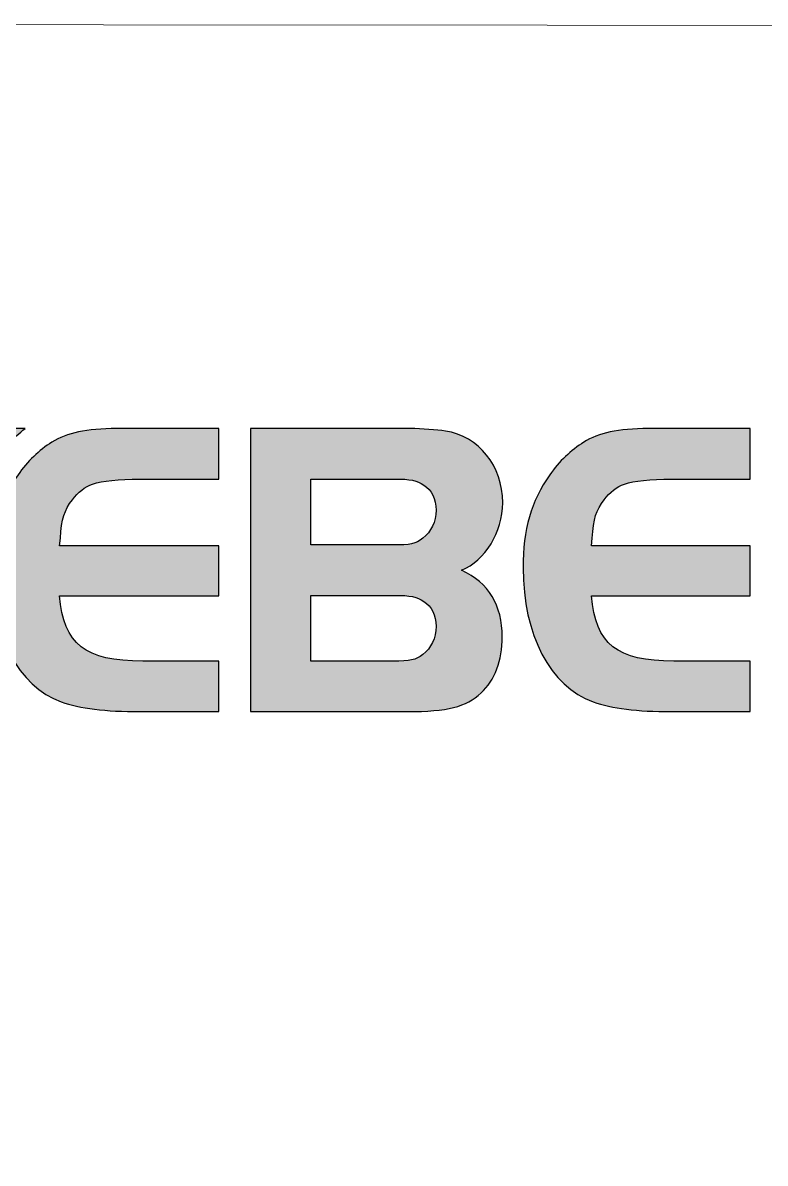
# Paper-space layout 'A3S' of a CAD drawing. Header units: millimetres. Extents: x -366 to 54, y 172 to 469.
# Drawn here: x -108.2 to -95.72, y 189.89 to 209.06 of the extents above; entities that cross this region are included whole.
import ezdxf
from ezdxf.enums import TextEntityAlignment as Align

# ---------------------------------------------------------------- set-up
doc = ezdxf.new("R2010")
doc.units = ezdxf.units.MM
doc.header["$LTSCALE"] = 0.5
doc.layers.add('Border', color=7, linetype='Continuous', lineweight=0)
for name, color, linetype in [('Border_TextCZAtr', 7, 'Continuous'), ('BorderBW', 7, 'Continuous'), ('BorderColor', 7, 'Continuous')]:
    doc.layers.add(name, color=color, linetype=linetype)
doc.styles.add('Arial_4.0', font='arial.ttf', dxfattribs={"width": 0.9, "height": 4})
doc.styles.add('Arial_6.5', font='arial.ttf', dxfattribs={"width": 0.8, "height": 6.5})

# ---------------------------------------------------------------- blocks, each defined once
blk = doc.blocks.new('LogoTE')
at = {"layer": 'BorderColor', "true_color": 0x1c2691, "extrusion": (0, 0, -1)}
h = blk.add_hatch(color=164, dxfattribs=at)
edge = h.paths.add_edge_path()
edge.add_line((9.711, 6.299), (9.711, 7.43))
edge.add_line((9.711, 7.43), (3.396, 7.43))
edge.add_spline(control_points=[(3.396, 7.43), (3.651, 7.23), (3.875, 6.992), (4.052, 6.733), (4.156, 6.59), (4.243, 6.448), (4.32, 6.299)], knot_values=[0, 0, 0, 0, 0.5, 0.5, 0.5, 1, 1, 1, 1], degree=3, periodic=0)
edge.add_line((4.32, 6.299), (6.345, 6.299))
edge.add_line((6.345, 6.299), (6.345, 1.088))
edge.add_line((6.345, 1.088), (7.688, 1.088))
edge.add_line((7.688, 1.088), (7.688, 6.299))
edge.add_line((7.688, 6.299), (9.711, 6.299))
h = blk.add_hatch(color=164, dxfattribs=at)
edge = h.paths.add_edge_path()
edge.add_line((-0.944, 6.299), (0.818, 6.299))
edge.add_spline(control_points=[(0.818, 6.299), (1.302, 6.299), (1.663, 6.26), (1.882, 6.184), (2.054, 6.126), (2.214, 6.004), (2.337, 5.833), (2.519, 5.603), (2.576, 5.405), (2.605, 4.977)], knot_values=[0, 0, 0, 0, 0.333333, 0.333333, 0.333333, 0.666667, 0.666667, 0.666667, 1, 1, 1, 1], degree=3, periodic=0)
edge.add_line((2.605, 4.977), (2.624, 4.805))
edge.add_line((2.624, 4.805), (-0.944, 4.805))
edge.add_line((-0.944, 4.805), (-0.944, 3.683))
edge.add_line((-0.944, 3.683), (2.624, 3.683))
edge.add_spline(control_points=[(2.624, 3.683), (2.529, 2.59), (2.054, 2.219), (0.759, 2.219)], knot_values=[0, 0, 0, 0, 1, 1, 1, 1], degree=3, periodic=0)
edge.add_line((0.759, 2.219), (-0.944, 2.219))
edge.add_line((-0.944, 2.219), (-0.944, 1.088))
edge.add_line((-0.944, 1.088), (0.818, 1.088))
edge.add_spline(control_points=[(0.818, 1.088), (1.607, 1.088), (2.159, 1.155), (2.586, 1.306), (3.546, 1.647), (4.154, 2.81), (4.154, 4.312), (4.154, 5.167), (3.974, 5.804), (3.555, 6.393), (3.346, 6.698), (3.081, 6.946), (2.795, 7.126), (2.453, 7.335), (2.033, 7.43), (1.339, 7.43)], knot_values=[0, 0, 0, 0, 0.2, 0.2, 0.2, 0.4, 0.4, 0.4, 0.6, 0.6, 0.6, 0.8, 0.8, 0.8, 1, 1, 1, 1], degree=3, periodic=0)
edge.add_line((1.339, 7.43), (-0.944, 7.43))
edge.add_line((-0.944, 7.43), (-0.944, 6.299))
h = blk.add_hatch(color=164, dxfattribs=at)
edge = h.paths.add_edge_path()
edge.add_spline(control_points=[(-5.244, 7.43), (-5.491, 7.43), (-5.823, 7.403), (-6.024, 7.374), (-6.776, 7.259), (-7.308, 6.594), (-7.308, 5.767), (-7.308, 5.11), (-6.917, 4.473), (-6.385, 4.254)], knot_values=[0, 0, 0, 0, 0.333333, 0.333333, 0.333333, 0.666667, 0.666667, 0.666667, 1, 1, 1, 1], degree=3, periodic=0)
edge.add_spline(control_points=[(-6.385, 4.254), (-6.994, 3.978), (-7.299, 3.466), (-7.299, 2.761), (-7.299, 2.237), (-7.136, 1.791), (-6.823, 1.506), (-6.48, 1.193), (-6.08, 1.088), (-5.168, 1.088)], knot_values=[0, 0, 0, 0, 0.333333, 0.333333, 0.333333, 0.666667, 0.666667, 0.666667, 1, 1, 1, 1], degree=3, periodic=0)
edge.add_line((-5.168, 1.088), (-1.658, 1.088))
edge.add_line((-1.658, 1.088), (-1.658, 7.43))
edge.add_line((-1.658, 7.43), (-5.244, 7.43))
edge = h.paths.add_edge_path(flags=16)
edge.add_spline(control_points=[(-4.843, 4.823), (-5.234, 4.823), (-5.357, 4.842), (-5.519, 4.977), (-5.7, 5.11), (-5.814, 5.348), (-5.814, 5.603), (-5.814, 5.852), (-5.718, 6.052), (-5.539, 6.165), (-5.385, 6.271), (-5.244, 6.299), (-4.873, 6.299)], knot_values=[0, 0, 0, 0, 0.25, 0.25, 0.25, 0.5, 0.5, 0.5, 0.75, 0.75, 0.75, 1, 1, 1, 1], degree=3, periodic=0)
edge.add_line((-4.873, 6.299), (-3.008, 6.299))
edge.add_line((-3.008, 6.299), (-3.008, 4.823))
edge.add_line((-3.008, 4.823), (-4.843, 4.823))
edge = h.paths.add_edge_path(flags=16)
edge.add_spline(control_points=[(-4.843, 2.22), (-5.234, 2.22), (-5.357, 2.237), (-5.519, 2.371), (-5.7, 2.505), (-5.814, 2.742), (-5.814, 2.998), (-5.814, 3.247), (-5.718, 3.445), (-5.539, 3.559), (-5.385, 3.665), (-5.244, 3.692), (-4.873, 3.692)], knot_values=[0, 0, 0, 0, 0.25, 0.25, 0.25, 0.5, 0.5, 0.5, 0.75, 0.75, 0.75, 1, 1, 1, 1], degree=3, periodic=0)
edge.add_line((-4.873, 3.692), (-3.008, 3.692))
edge.add_line((-3.008, 3.692), (-3.008, 2.22))
edge.add_line((-3.008, 2.22), (-4.843, 2.22))
h = blk.add_hatch(color=164, dxfattribs=at)
edge = h.paths.add_edge_path()
edge.add_line((-12.851, 6.299), (-11.09, 6.299))
edge.add_spline(control_points=[(-11.09, 6.299), (-10.611, 6.299), (-10.253, 6.26), (-10.037, 6.184), (-9.867, 6.126), (-9.705, 6.004), (-9.583, 5.833), (-9.4, 5.603), (-9.344, 5.405), (-9.315, 4.977)], knot_values=[0, 0, 0, 0, 0.333333, 0.333333, 0.333333, 0.666667, 0.666667, 0.666667, 1, 1, 1, 1], degree=3, periodic=0)
edge.add_line((-9.315, 4.977), (-9.296, 4.805))
edge.add_line((-9.296, 4.805), (-12.851, 4.805))
edge.add_line((-12.851, 4.805), (-12.851, 3.683))
edge.add_line((-12.851, 3.683), (-9.296, 3.683))
edge.add_spline(control_points=[(-9.296, 3.683), (-9.392, 2.59), (-9.867, 2.219), (-11.146, 2.219)], knot_values=[0, 0, 0, 0, 1, 1, 1, 1], degree=3, periodic=0)
edge.add_line((-11.146, 2.219), (-12.851, 2.219))
edge.add_line((-12.851, 2.219), (-12.851, 1.088))
edge.add_line((-12.851, 1.088), (-11.09, 1.088))
edge.add_spline(control_points=[(-11.09, 1.088), (-10.31, 1.088), (-9.76, 1.155), (-9.334, 1.306), (-8.372, 1.647), (-7.765, 2.81), (-7.765, 4.312), (-7.765, 5.167), (-7.944, 5.804), (-8.363, 6.393), (-8.573, 6.698), (-8.841, 6.946), (-9.124, 7.126), (-9.468, 7.335), (-9.887, 7.43), (-10.572, 7.43)], knot_values=[0, 0, 0, 0, 0.2, 0.2, 0.2, 0.4, 0.4, 0.4, 0.6, 0.6, 0.6, 0.8, 0.8, 0.8, 1, 1, 1, 1], degree=3, periodic=0)
edge.add_line((-10.572, 7.43), (-12.851, 7.43))
edge.add_line((-12.851, 7.43), (-12.851, 6.299))
at = {"layer": 'BorderColor', "color": 164, "true_color": 0x1c2691}
for points, knots in [([(-9.711, 6.299), (-9.711, 6.299), (-9.711, 7.43), (-9.711, 7.43), (-9.711, 7.43), (-3.396, 7.43), (-3.396, 7.43), (-3.651, 7.23), (-3.875, 6.992), (-4.052, 6.733), (-4.156, 6.59), (-4.243, 6.448), (-4.32, 6.299), (-4.32, 6.299), (-6.345, 6.299), (-6.345, 6.299), (-6.345, 6.299), (-6.345, 1.088), (-6.345, 1.088), (-6.345, 1.088), (-7.688, 1.088), (-7.688, 1.088), (-7.688, 1.088), (-7.688, 6.299), (-7.688, 6.299), (-7.688, 6.299), (-9.711, 6.299), (-9.711, 6.299)], [0, 0, 0, 0, 1, 1, 1, 2, 2, 2, 3, 3, 3, 4, 4, 4, 5, 5, 5, 6, 6, 6, 7, 7, 7, 8, 8, 8, 9, 9, 9, 9]), ([(0.944, 6.299), (0.944, 6.299), (-0.818, 6.299), (-0.818, 6.299), (-1.302, 6.299), (-1.663, 6.26), (-1.882, 6.184), (-2.054, 6.126), (-2.214, 6.004), (-2.337, 5.833), (-2.519, 5.603), (-2.576, 5.405), (-2.605, 4.977), (-2.605, 4.977), (-2.624, 4.805), (-2.624, 4.805), (-2.624, 4.805), (0.944, 4.805), (0.944, 4.805), (0.944, 4.805), (0.944, 3.683), (0.944, 3.683), (0.944, 3.683), (-2.624, 3.683), (-2.624, 3.683), (-2.529, 2.59), (-2.054, 2.219), (-0.759, 2.219), (-0.759, 2.219), (0.944, 2.219), (0.944, 2.219), (0.944, 2.219), (0.944, 1.088), (0.944, 1.088), (0.944, 1.088), (-0.818, 1.088), (-0.818, 1.088), (-1.607, 1.088), (-2.159, 1.155), (-2.586, 1.306), (-3.546, 1.647), (-4.154, 2.81), (-4.154, 4.312), (-4.154, 5.167), (-3.974, 5.804), (-3.555, 6.393), (-3.346, 6.698), (-3.081, 6.946), (-2.795, 7.126), (-2.453, 7.335), (-2.033, 7.43), (-1.339, 7.43), (-1.339, 7.43), (0.944, 7.43), (0.944, 7.43), (0.944, 7.43), (0.944, 6.299), (0.944, 6.299)], [0, 0, 0, 0, 1, 1, 1, 2, 2, 2, 3, 3, 3, 4, 4, 4, 5, 5, 5, 6, 6, 6, 7, 7, 7, 8, 8, 8, 9, 9, 9, 10, 10, 10, 11, 11, 11, 12, 12, 12, 13, 13, 13, 14, 14, 14, 15, 15, 15, 16, 16, 16, 17, 17, 17, 18, 18, 18, 19, 19, 19, 19]), ([(1.658, 7.43), (1.658, 7.43), (5.244, 7.43), (5.244, 7.43), (5.491, 7.43), (5.823, 7.403), (6.024, 7.374), (6.776, 7.259), (7.308, 6.594), (7.308, 5.767), (7.308, 5.11), (6.917, 4.473), (6.385, 4.254), (6.994, 3.978), (7.299, 3.466), (7.299, 2.761), (7.299, 2.237), (7.136, 1.791), (6.823, 1.506), (6.48, 1.193), (6.08, 1.088), (5.168, 1.088), (5.168, 1.088), (1.658, 1.088), (1.658, 1.088), (1.658, 1.088), (1.658, 7.43), (1.658, 7.43)], [0, 0, 0, 0, 1, 1, 1, 2, 2, 2, 3, 3, 3, 4, 4, 4, 5, 5, 5, 6, 6, 6, 7, 7, 7, 8, 8, 8, 9, 9, 9, 9]), ([(12.851, 6.299), (12.851, 6.299), (11.09, 6.299), (11.09, 6.299), (10.611, 6.299), (10.253, 6.26), (10.037, 6.184), (9.867, 6.126), (9.705, 6.004), (9.583, 5.833), (9.4, 5.603), (9.344, 5.405), (9.315, 4.977), (9.315, 4.977), (9.296, 4.805), (9.296, 4.805), (9.296, 4.805), (12.851, 4.805), (12.851, 4.805), (12.851, 4.805), (12.851, 3.683), (12.851, 3.683), (12.851, 3.683), (9.296, 3.683), (9.296, 3.683), (9.392, 2.59), (9.867, 2.219), (11.146, 2.219), (11.146, 2.219), (12.851, 2.219), (12.851, 2.219), (12.851, 2.219), (12.851, 1.088), (12.851, 1.088), (12.851, 1.088), (11.09, 1.088), (11.09, 1.088), (10.31, 1.088), (9.76, 1.155), (9.334, 1.306), (8.372, 1.647), (7.765, 2.81), (7.765, 4.312), (7.765, 5.167), (7.944, 5.804), (8.363, 6.393), (8.573, 6.698), (8.841, 6.946), (9.124, 7.126), (9.468, 7.335), (9.887, 7.43), (10.572, 7.43), (10.572, 7.43), (12.851, 7.43), (12.851, 7.43), (12.851, 7.43), (12.851, 6.299), (12.851, 6.299)], [0, 0, 0, 0, 1, 1, 1, 2, 2, 2, 3, 3, 3, 4, 4, 4, 5, 5, 5, 6, 6, 6, 7, 7, 7, 8, 8, 8, 9, 9, 9, 10, 10, 10, 11, 11, 11, 12, 12, 12, 13, 13, 13, 14, 14, 14, 15, 15, 15, 16, 16, 16, 17, 17, 17, 18, 18, 18, 19, 19, 19, 19]), ([(4.843, 4.823), (5.234, 4.823), (5.357, 4.842), (5.519, 4.977), (5.7, 5.11), (5.814, 5.348), (5.814, 5.603), (5.814, 5.852), (5.718, 6.052), (5.539, 6.165), (5.385, 6.271), (5.244, 6.299), (4.873, 6.299), (4.873, 6.299), (3.008, 6.299), (3.008, 6.299), (3.008, 6.299), (3.008, 4.823), (3.008, 4.823), (3.008, 4.823), (4.843, 4.823), (4.843, 4.823)], [0, 0, 0, 0, 1, 1, 1, 2, 2, 2, 3, 3, 3, 4, 4, 4, 5, 5, 5, 6, 6, 6, 7, 7, 7, 7]), ([(4.843, 2.22), (5.234, 2.22), (5.357, 2.237), (5.519, 2.371), (5.7, 2.505), (5.814, 2.742), (5.814, 2.998), (5.814, 3.247), (5.718, 3.445), (5.539, 3.559), (5.385, 3.665), (5.244, 3.692), (4.873, 3.692), (4.873, 3.692), (3.008, 3.692), (3.008, 3.692), (3.008, 3.692), (3.008, 2.22), (3.008, 2.22), (3.008, 2.22), (4.843, 2.22), (4.843, 2.22)], [0, 0, 0, 0, 1, 1, 1, 2, 2, 2, 3, 3, 3, 4, 4, 4, 5, 5, 5, 6, 6, 6, 7, 7, 7, 7])]:
    blk.add_open_spline(points, degree=3, knots=knots, dxfattribs=at)
blk = doc.blocks.new('LogoTEbw')
at = {"layer": 'BorderBW', "extrusion": (0, 0, -1)}
h = blk.add_hatch(color=256, dxfattribs=at)
edge = h.paths.add_edge_path()
edge.add_line((9.711, 6.299), (9.711, 7.43))
edge.add_line((9.711, 7.43), (3.396, 7.43))
edge.add_spline(control_points=[(3.396, 7.43), (3.651, 7.23), (3.875, 6.992), (4.052, 6.733), (4.156, 6.59), (4.243, 6.448), (4.32, 6.299)], knot_values=[0, 0, 0, 0, 0.5, 0.5, 0.5, 1, 1, 1, 1], degree=3, periodic=0)
edge.add_line((4.32, 6.299), (6.345, 6.299))
edge.add_line((6.345, 6.299), (6.345, 1.088))
edge.add_line((6.345, 1.088), (7.688, 1.088))
edge.add_line((7.688, 1.088), (7.688, 6.299))
edge.add_line((7.688, 6.299), (9.711, 6.299))
h = blk.add_hatch(color=256, dxfattribs=at)
edge = h.paths.add_edge_path()
edge.add_line((-0.944, 6.299), (0.818, 6.299))
edge.add_spline(control_points=[(0.818, 6.299), (1.302, 6.299), (1.663, 6.26), (1.882, 6.184), (2.054, 6.126), (2.214, 6.004), (2.337, 5.833), (2.519, 5.603), (2.576, 5.405), (2.605, 4.977)], knot_values=[0, 0, 0, 0, 0.333333, 0.333333, 0.333333, 0.666667, 0.666667, 0.666667, 1, 1, 1, 1], degree=3, periodic=0)
edge.add_line((2.605, 4.977), (2.624, 4.805))
edge.add_line((2.624, 4.805), (-0.944, 4.805))
edge.add_line((-0.944, 4.805), (-0.944, 3.683))
edge.add_line((-0.944, 3.683), (2.624, 3.683))
edge.add_spline(control_points=[(2.624, 3.683), (2.529, 2.59), (2.054, 2.219), (0.759, 2.219)], knot_values=[0, 0, 0, 0, 1, 1, 1, 1], degree=3, periodic=0)
edge.add_line((0.759, 2.219), (-0.944, 2.219))
edge.add_line((-0.944, 2.219), (-0.944, 1.088))
edge.add_line((-0.944, 1.088), (0.818, 1.088))
edge.add_spline(control_points=[(0.818, 1.088), (1.607, 1.088), (2.159, 1.155), (2.586, 1.306), (3.546, 1.647), (4.154, 2.81), (4.154, 4.312), (4.154, 5.167), (3.974, 5.804), (3.555, 6.393), (3.346, 6.698), (3.081, 6.946), (2.795, 7.126), (2.453, 7.335), (2.033, 7.43), (1.339, 7.43)], knot_values=[0, 0, 0, 0, 0.2, 0.2, 0.2, 0.4, 0.4, 0.4, 0.6, 0.6, 0.6, 0.8, 0.8, 0.8, 1, 1, 1, 1], degree=3, periodic=0)
edge.add_line((1.339, 7.43), (-0.944, 7.43))
edge.add_line((-0.944, 7.43), (-0.944, 6.299))
h = blk.add_hatch(color=256, dxfattribs=at)
edge = h.paths.add_edge_path()
edge.add_spline(control_points=[(-5.244, 7.43), (-5.491, 7.43), (-5.823, 7.403), (-6.024, 7.374), (-6.776, 7.259), (-7.308, 6.594), (-7.308, 5.767), (-7.308, 5.11), (-6.917, 4.473), (-6.385, 4.254)], knot_values=[0, 0, 0, 0, 0.333333, 0.333333, 0.333333, 0.666667, 0.666667, 0.666667, 1, 1, 1, 1], degree=3, periodic=0)
edge.add_spline(control_points=[(-6.385, 4.254), (-6.994, 3.978), (-7.299, 3.466), (-7.299, 2.761), (-7.299, 2.237), (-7.136, 1.791), (-6.823, 1.506), (-6.48, 1.193), (-6.08, 1.088), (-5.168, 1.088)], knot_values=[0, 0, 0, 0, 0.333333, 0.333333, 0.333333, 0.666667, 0.666667, 0.666667, 1, 1, 1, 1], degree=3, periodic=0)
edge.add_line((-5.168, 1.088), (-1.658, 1.088))
edge.add_line((-1.658, 1.088), (-1.658, 7.43))
edge.add_line((-1.658, 7.43), (-5.244, 7.43))
edge = h.paths.add_edge_path(flags=16)
edge.add_spline(control_points=[(-4.843, 4.823), (-5.234, 4.823), (-5.357, 4.842), (-5.519, 4.977), (-5.7, 5.11), (-5.814, 5.348), (-5.814, 5.603), (-5.814, 5.852), (-5.718, 6.052), (-5.539, 6.165), (-5.385, 6.271), (-5.244, 6.299), (-4.873, 6.299)], knot_values=[0, 0, 0, 0, 0.25, 0.25, 0.25, 0.5, 0.5, 0.5, 0.75, 0.75, 0.75, 1, 1, 1, 1], degree=3, periodic=0)
edge.add_line((-4.873, 6.299), (-3.008, 6.299))
edge.add_line((-3.008, 6.299), (-3.008, 4.823))
edge.add_line((-3.008, 4.823), (-4.843, 4.823))
edge = h.paths.add_edge_path(flags=16)
edge.add_spline(control_points=[(-4.843, 2.22), (-5.234, 2.22), (-5.357, 2.237), (-5.519, 2.371), (-5.7, 2.505), (-5.814, 2.742), (-5.814, 2.998), (-5.814, 3.247), (-5.718, 3.445), (-5.539, 3.559), (-5.385, 3.665), (-5.244, 3.692), (-4.873, 3.692)], knot_values=[0, 0, 0, 0, 0.25, 0.25, 0.25, 0.5, 0.5, 0.5, 0.75, 0.75, 0.75, 1, 1, 1, 1], degree=3, periodic=0)
edge.add_line((-4.873, 3.692), (-3.008, 3.692))
edge.add_line((-3.008, 3.692), (-3.008, 2.22))
edge.add_line((-3.008, 2.22), (-4.843, 2.22))
h = blk.add_hatch(color=256, dxfattribs=at)
edge = h.paths.add_edge_path()
edge.add_line((-12.851, 6.299), (-11.09, 6.299))
edge.add_spline(control_points=[(-11.09, 6.299), (-10.611, 6.299), (-10.253, 6.26), (-10.037, 6.184), (-9.867, 6.126), (-9.705, 6.004), (-9.583, 5.833), (-9.4, 5.603), (-9.344, 5.405), (-9.315, 4.977)], knot_values=[0, 0, 0, 0, 0.333333, 0.333333, 0.333333, 0.666667, 0.666667, 0.666667, 1, 1, 1, 1], degree=3, periodic=0)
edge.add_line((-9.315, 4.977), (-9.296, 4.805))
edge.add_line((-9.296, 4.805), (-12.851, 4.805))
edge.add_line((-12.851, 4.805), (-12.851, 3.683))
edge.add_line((-12.851, 3.683), (-9.296, 3.683))
edge.add_spline(control_points=[(-9.296, 3.683), (-9.392, 2.59), (-9.867, 2.219), (-11.146, 2.219)], knot_values=[0, 0, 0, 0, 1, 1, 1, 1], degree=3, periodic=0)
edge.add_line((-11.146, 2.219), (-12.851, 2.219))
edge.add_line((-12.851, 2.219), (-12.851, 1.088))
edge.add_line((-12.851, 1.088), (-11.09, 1.088))
edge.add_spline(control_points=[(-11.09, 1.088), (-10.31, 1.088), (-9.76, 1.155), (-9.334, 1.306), (-8.372, 1.647), (-7.765, 2.81), (-7.765, 4.312), (-7.765, 5.167), (-7.944, 5.804), (-8.363, 6.393), (-8.573, 6.698), (-8.841, 6.946), (-9.124, 7.126), (-9.468, 7.335), (-9.887, 7.43), (-10.572, 7.43)], knot_values=[0, 0, 0, 0, 0.2, 0.2, 0.2, 0.4, 0.4, 0.4, 0.6, 0.6, 0.6, 0.8, 0.8, 0.8, 1, 1, 1, 1], degree=3, periodic=0)
edge.add_line((-10.572, 7.43), (-12.851, 7.43))
edge.add_line((-12.851, 7.43), (-12.851, 6.299))
at = {"layer": 'BorderBW'}
for points, knots in [([(-9.711, 6.299), (-9.711, 6.299), (-9.711, 7.43), (-9.711, 7.43), (-9.711, 7.43), (-3.396, 7.43), (-3.396, 7.43), (-3.651, 7.23), (-3.875, 6.992), (-4.052, 6.733), (-4.156, 6.59), (-4.243, 6.448), (-4.32, 6.299), (-4.32, 6.299), (-6.345, 6.299), (-6.345, 6.299), (-6.345, 6.299), (-6.345, 1.088), (-6.345, 1.088), (-6.345, 1.088), (-7.688, 1.088), (-7.688, 1.088), (-7.688, 1.088), (-7.688, 6.299), (-7.688, 6.299), (-7.688, 6.299), (-9.711, 6.299), (-9.711, 6.299)], [0, 0, 0, 0, 1, 1, 1, 2, 2, 2, 3, 3, 3, 4, 4, 4, 5, 5, 5, 6, 6, 6, 7, 7, 7, 8, 8, 8, 9, 9, 9, 9]), ([(0.944, 6.299), (0.944, 6.299), (-0.818, 6.299), (-0.818, 6.299), (-1.302, 6.299), (-1.663, 6.26), (-1.882, 6.184), (-2.054, 6.126), (-2.214, 6.004), (-2.337, 5.833), (-2.519, 5.603), (-2.576, 5.405), (-2.605, 4.977), (-2.605, 4.977), (-2.624, 4.805), (-2.624, 4.805), (-2.624, 4.805), (0.944, 4.805), (0.944, 4.805), (0.944, 4.805), (0.944, 3.683), (0.944, 3.683), (0.944, 3.683), (-2.624, 3.683), (-2.624, 3.683), (-2.529, 2.59), (-2.054, 2.219), (-0.759, 2.219), (-0.759, 2.219), (0.944, 2.219), (0.944, 2.219), (0.944, 2.219), (0.944, 1.088), (0.944, 1.088), (0.944, 1.088), (-0.818, 1.088), (-0.818, 1.088), (-1.607, 1.088), (-2.159, 1.155), (-2.586, 1.306), (-3.546, 1.647), (-4.154, 2.81), (-4.154, 4.312), (-4.154, 5.167), (-3.974, 5.804), (-3.555, 6.393), (-3.346, 6.698), (-3.081, 6.946), (-2.795, 7.126), (-2.453, 7.335), (-2.033, 7.43), (-1.339, 7.43), (-1.339, 7.43), (0.944, 7.43), (0.944, 7.43), (0.944, 7.43), (0.944, 6.299), (0.944, 6.299)], [0, 0, 0, 0, 1, 1, 1, 2, 2, 2, 3, 3, 3, 4, 4, 4, 5, 5, 5, 6, 6, 6, 7, 7, 7, 8, 8, 8, 9, 9, 9, 10, 10, 10, 11, 11, 11, 12, 12, 12, 13, 13, 13, 14, 14, 14, 15, 15, 15, 16, 16, 16, 17, 17, 17, 18, 18, 18, 19, 19, 19, 19]), ([(1.658, 7.43), (1.658, 7.43), (5.244, 7.43), (5.244, 7.43), (5.491, 7.43), (5.823, 7.403), (6.024, 7.374), (6.776, 7.259), (7.308, 6.594), (7.308, 5.767), (7.308, 5.11), (6.917, 4.473), (6.385, 4.254), (6.994, 3.978), (7.299, 3.466), (7.299, 2.761), (7.299, 2.237), (7.136, 1.791), (6.823, 1.506), (6.48, 1.193), (6.08, 1.088), (5.168, 1.088), (5.168, 1.088), (1.658, 1.088), (1.658, 1.088), (1.658, 1.088), (1.658, 7.43), (1.658, 7.43)], [0, 0, 0, 0, 1, 1, 1, 2, 2, 2, 3, 3, 3, 4, 4, 4, 5, 5, 5, 6, 6, 6, 7, 7, 7, 8, 8, 8, 9, 9, 9, 9]), ([(12.851, 6.299), (12.851, 6.299), (11.09, 6.299), (11.09, 6.299), (10.611, 6.299), (10.253, 6.26), (10.037, 6.184), (9.867, 6.126), (9.705, 6.004), (9.583, 5.833), (9.4, 5.603), (9.344, 5.405), (9.315, 4.977), (9.315, 4.977), (9.296, 4.805), (9.296, 4.805), (9.296, 4.805), (12.851, 4.805), (12.851, 4.805), (12.851, 4.805), (12.851, 3.683), (12.851, 3.683), (12.851, 3.683), (9.296, 3.683), (9.296, 3.683), (9.392, 2.59), (9.867, 2.219), (11.146, 2.219), (11.146, 2.219), (12.851, 2.219), (12.851, 2.219), (12.851, 2.219), (12.851, 1.088), (12.851, 1.088), (12.851, 1.088), (11.09, 1.088), (11.09, 1.088), (10.31, 1.088), (9.76, 1.155), (9.334, 1.306), (8.372, 1.647), (7.765, 2.81), (7.765, 4.312), (7.765, 5.167), (7.944, 5.804), (8.363, 6.393), (8.573, 6.698), (8.841, 6.946), (9.124, 7.126), (9.468, 7.335), (9.887, 7.43), (10.572, 7.43), (10.572, 7.43), (12.851, 7.43), (12.851, 7.43), (12.851, 7.43), (12.851, 6.299), (12.851, 6.299)], [0, 0, 0, 0, 1, 1, 1, 2, 2, 2, 3, 3, 3, 4, 4, 4, 5, 5, 5, 6, 6, 6, 7, 7, 7, 8, 8, 8, 9, 9, 9, 10, 10, 10, 11, 11, 11, 12, 12, 12, 13, 13, 13, 14, 14, 14, 15, 15, 15, 16, 16, 16, 17, 17, 17, 18, 18, 18, 19, 19, 19, 19]), ([(4.843, 4.823), (5.234, 4.823), (5.357, 4.842), (5.519, 4.977), (5.7, 5.11), (5.814, 5.348), (5.814, 5.603), (5.814, 5.852), (5.718, 6.052), (5.539, 6.165), (5.385, 6.271), (5.244, 6.299), (4.873, 6.299), (4.873, 6.299), (3.008, 6.299), (3.008, 6.299), (3.008, 6.299), (3.008, 4.823), (3.008, 4.823), (3.008, 4.823), (4.843, 4.823), (4.843, 4.823)], [0, 0, 0, 0, 1, 1, 1, 2, 2, 2, 3, 3, 3, 4, 4, 4, 5, 5, 5, 6, 6, 6, 7, 7, 7, 7]), ([(4.843, 2.22), (5.234, 2.22), (5.357, 2.237), (5.519, 2.371), (5.7, 2.505), (5.814, 2.742), (5.814, 2.998), (5.814, 3.247), (5.718, 3.445), (5.539, 3.559), (5.385, 3.665), (5.244, 3.692), (4.873, 3.692), (4.873, 3.692), (3.008, 3.692), (3.008, 3.692), (3.008, 3.692), (3.008, 2.22), (3.008, 2.22), (3.008, 2.22), (4.843, 2.22), (4.843, 2.22)], [0, 0, 0, 0, 1, 1, 1, 2, 2, 2, 3, 3, 3, 4, 4, 4, 5, 5, 5, 6, 6, 6, 7, 7, 7, 7])]:
    blk.add_open_spline(points, degree=3, knots=knots, dxfattribs=at)
blk = doc.blocks.new('A3S_v03_CZ')
at = {"layer": 'Border', "color": 7, "linetype": 'Continuous', "lineweight": 0}
blk.add_lwpolyline([(214.538, 8.246), (214.538, 37.305), (408.48, 37.159)], dxfattribs=at)
at = {"layer": 'BorderBW', "color": 7, "linetype": 'Continuous', "lineweight": 0, "xscale": 0.75, "yscale": 0.75, "zscale": 0.75}
blk.add_blockref('LogoTEbw', (260.528, 24.913), dxfattribs=at)
at = {"layer": 'BorderColor', "color": 7, "linetype": 'Continuous', "lineweight": 0, "xscale": 0.75, "yscale": 0.75, "zscale": 0.75}
blk.add_blockref('LogoTE', (260.528, 24.913), dxfattribs=at)
at = {"layer": 'Border_TextCZAtr', "style": 'Arial_6.5', "width": 0.8}
blk.add_attdef('SUBJECT1', text='', height=4.55, dxfattribs=at).set_placement((358.232, 33.302), align=Align.MIDDLE_CENTER)
at = {"layer": 'Border_TextCZAtr', "style": 'Arial_4.0'}
blk.add_attdef('SUBJECT2', text='', height=2.8, dxfattribs=at).set_placement((358.232, 27.327), align=Align.MIDDLE_CENTER)
at = {"layer": 'Border_TextCZAtr', "style": 'Arial_4.0', "width": 0.9}
for tag, p in [('INDICATOR', (337.817, 16.733)), ('X', (366.681, 16.733)), ('NUMBER', (370.873, 16.733)), ('FOLIO', (393.682, 16.733)), ('REV', (403.831, 16.733))]:
    blk.add_attdef(tag, text='', height=2.8, dxfattribs=at).set_placement(p, align=Align.MIDDLE_LEFT)
at = {"layer": 'Border_TextCZAtr', "color": 7, "linetype": 'Continuous', "lineweight": 0, "style": 'Arial_4.0', "width": 0.9, "flags": 10}
blk.add_attdef('TP-', text='', height=2.8, dxfattribs=at).set_placement((360.822, 16.733), align=Align.MIDDLE_LEFT)

psp = doc.layouts.new('A3S')

# ---------------------------------------------------------------- block references
at = {"layer": 'Border'}
psp.add_blockref('A3S_v03_CZ', (-366.141, 171.752), dxfattribs=at)

doc.saveas('drawing.dxf')
